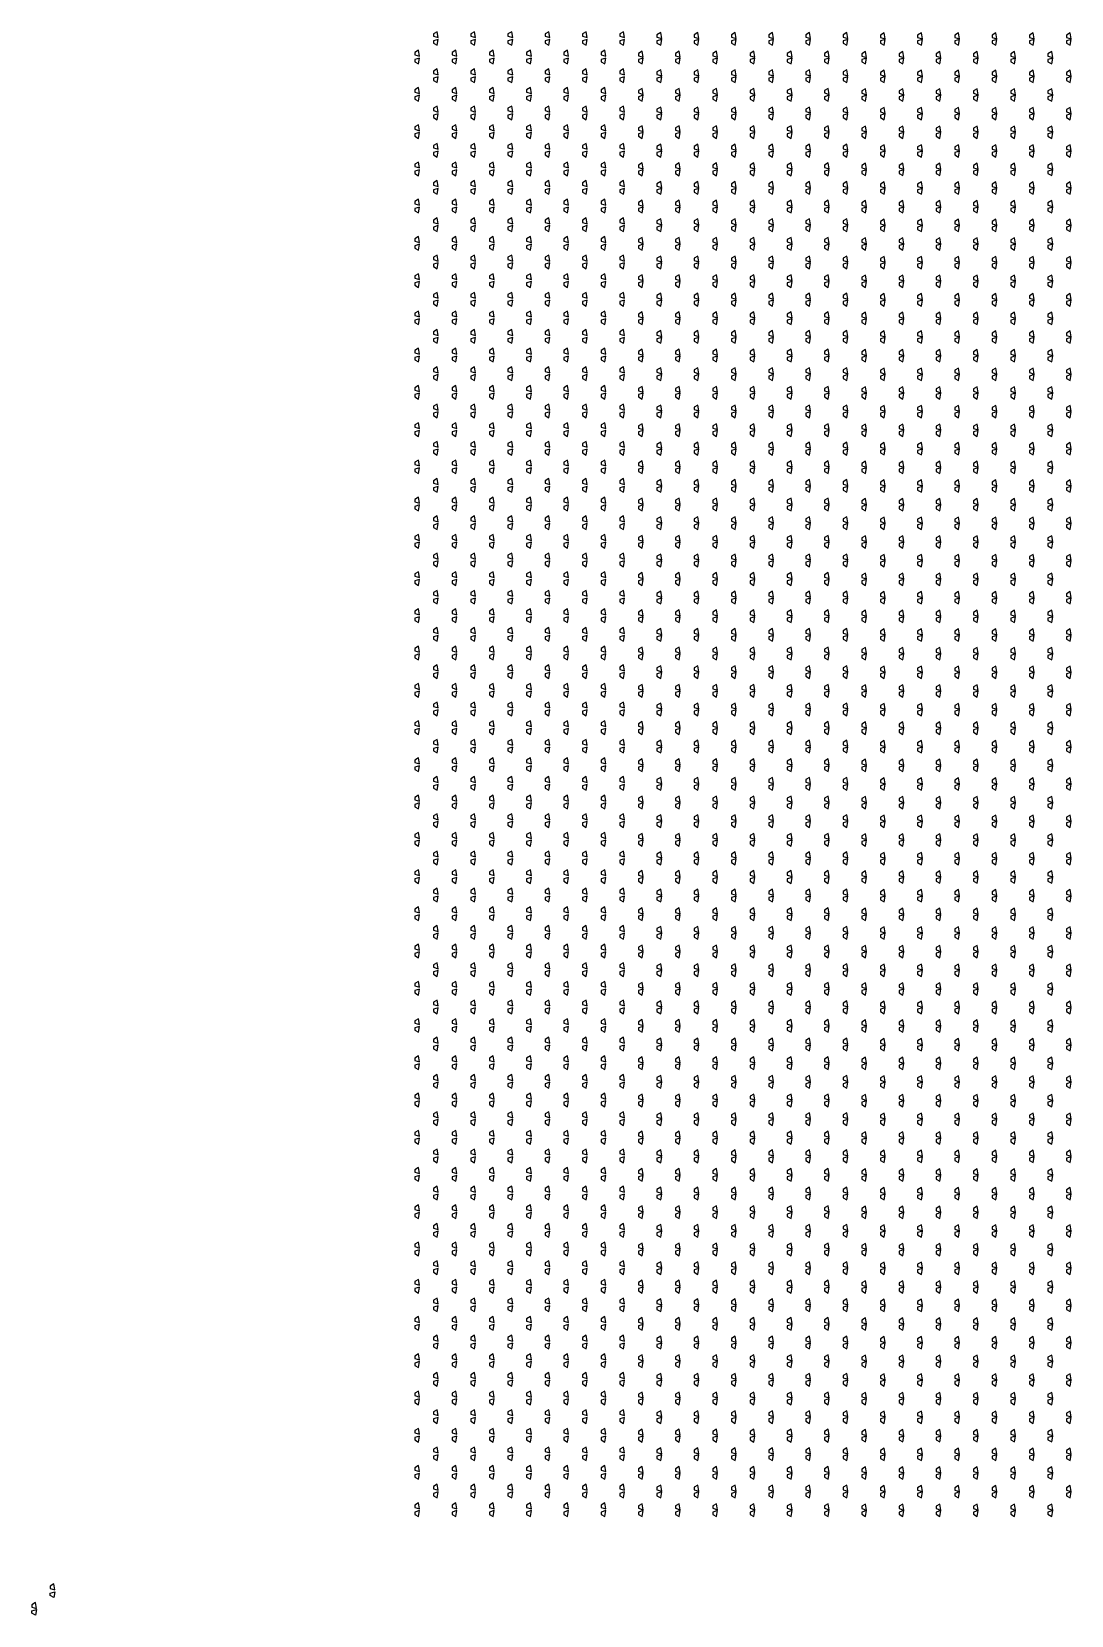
# Model space of a CAD drawing. Header units: inches. Extents: x -7 to 19, y -4.3 to 4.2.
# Drawn here: x 13.43 to 19.02, y -4.25 to 4.25 of the extents above.
import ezdxf

# ---------------------------------------------------------------- set-up
doc = ezdxf.new("R2010")
doc.units = ezdxf.units.IN
doc.header["$MEASUREMENT"] = 0

# ---------------------------------------------------------------- blocks, each defined once
blk = doc.blocks.new('*U15')
for points in [[(0.062, 0.055), (0.0567, 0.0866), (0.0367, 0.075), (0.0367, 0.0625)], [(0.062, 0.045), (0.0567, 0.0134), (0.0367, 0.025), (0.0367, 0.0375)], [(-0.0367, -0.045), (-0.042, -0.0134), (-0.062, -0.025), (-0.062, -0.0375)], [(-0.0367, -0.05), (-0.042, -0.0816), (-0.062, -0.07), (-0.062, -0.0575)]]:
    blk.add_lwpolyline(points, close=True)
blk = doc.blocks.new('*U16')
at = {"color": 0, "linetype": 'ByBlock', "lineweight": -2, "transparency": 16777216}
blk.add_blockref('*U15', (0.0941, -0.0981), dxfattribs=at)
blk = doc.blocks.new('*U26')
for points in [[(0.0627, 0.055), (0.0573, 0.0866), (0.0373, 0.075), (0.0373, 0.0625)], [(0.0373, 0.025), (0.0573, 0.0134), (0.0627, 0.045), (0.0373, 0.0375)], [(-0.0373, -0.045), (-0.0427, -0.0134), (-0.0627, -0.025), (-0.0627, -0.0375)], [(-0.0627, -0.075), (-0.0427, -0.0866), (-0.0373, -0.055), (-0.0627, -0.0625)]]:
    blk.add_lwpolyline(points, close=True)
blk = doc.blocks.new('*U27')
at = {"color": 0, "linetype": 'ByBlock', "lineweight": -2, "transparency": 16777216}
for p in [(0, 7.8), (0.2, 7.8), (0.4, 7.8), (0.6, 7.8), (0.8, 7.8), (1, 7.8), (0, 7.6), (0.2, 7.6), (0.4, 7.6), (0.6, 7.6), (0.8, 7.6), (1, 7.6), (0, 7.4), (0.2, 7.4), (0.4, 7.4), (0.6, 7.4), (0.8, 7.4), (1, 7.4), (0, 7.2), (0.2, 7.2), (0.4, 7.2), (0.6, 7.2), (0.8, 7.2), (1, 7.2), (0, 7), (0.2, 7), (0.4, 7), (0.6, 7), (0.8, 7), (1, 7), (0, 6.8), (0.2, 6.8), (0.4, 6.8), (0.6, 6.8), (0.8, 6.8), (1, 6.8), (0, 6.6), (0.2, 6.6), (0.4, 6.6), (0.6, 6.6), (0.8, 6.6), (1, 6.6), (0, 6.4), (0.2, 6.4), (0.4, 6.4), (0.6, 6.4), (0.8, 6.4), (1, 6.4), (0, 6.2), (0.2, 6.2), (0.4, 6.2), (0.6, 6.2), (0.8, 6.2), (1, 6.2), (0, 6), (0.2, 6), (0.4, 6), (0.6, 6), (0.8, 6), (1, 6), (0, 5.8), (0.2, 5.8), (0.4, 5.8), (0.6, 5.8), (0.8, 5.8), (1, 5.8), (0, 5.6), (0.2, 5.6), (0.4, 5.6), (0.6, 5.6), (0.8, 5.6), (1, 5.6), (0, 5.4), (0.2, 5.4), (0.4, 5.4), (0.6, 5.4), (0.8, 5.4), (1, 5.4), (0, 5.2), (0.2, 5.2), (0.4, 5.2), (0.6, 5.2), (0.8, 5.2), (1, 5.2), (0, 5), (0.2, 5), (0.4, 5), (0.6, 5), (0.8, 5), (1, 5), (0, 4.8), (0.2, 4.8), (0.4, 4.8), (0.6, 4.8), (0.8, 4.8), (1, 4.8), (0, 4.6), (0.2, 4.6), (0.4, 4.6), (0.6, 4.6), (0.8, 4.6), (1, 4.6), (0, 4.4), (0.2, 4.4), (0.4, 4.4), (0.6, 4.4), (0.8, 4.4), (1, 4.4), (0, 4.2), (0.2, 4.2), (0.4, 4.2), (0.6, 4.2), (0.8, 4.2), (1, 4.2), (0, 4), (0.2, 4), (0.4, 4), (0.6, 4), (0.8, 4), (1, 4), (0, 3.8), (0.2, 3.8), (0.4, 3.8), (0.6, 3.8), (0.8, 3.8), (1, 3.8), (0, 3.6), (0.2, 3.6), (0.4, 3.6), (0.6, 3.6), (0.8, 3.6), (1, 3.6), (0, 3.4), (0.2, 3.4), (0.4, 3.4), (0.6, 3.4), (0.8, 3.4), (1, 3.4), (0, 3.2), (0.2, 3.2), (0.4, 3.2), (0.6, 3.2), (0.8, 3.2), (1, 3.2), (0, 3), (0.2, 3), (0.4, 3), (0.6, 3), (0.8, 3), (1, 3), (0, 2.8), (0.2, 2.8), (0.4, 2.8), (0.6, 2.8), (0.8, 2.8), (1, 2.8), (0, 2.6), (0.2, 2.6), (0.4, 2.6), (0.6, 2.6), (0.8, 2.6), (1, 2.6), (0, 2.4), (0.2, 2.4), (0.4, 2.4), (0.6, 2.4), (0.8, 2.4), (1, 2.4), (0, 2.2), (0.2, 2.2), (0.4, 2.2), (0.6, 2.2), (0.8, 2.2), (1, 2.2), (0, 2), (0.2, 2), (0.4, 2), (0.6, 2), (0.8, 2), (1, 2), (0, 1.8), (0.2, 1.8), (0.4, 1.8), (0.6, 1.8), (0.8, 1.8), (1, 1.8), (0, 1.6), (0.2, 1.6), (0.4, 1.6), (0.6, 1.6), (0.8, 1.6), (1, 1.6), (0, 1.4), (0.2, 1.4), (0.4, 1.4), (0.6, 1.4), (0.8, 1.4), (1, 1.4), (0, 1.2), (0.2, 1.2), (0.4, 1.2), (0.6, 1.2), (0.8, 1.2), (1, 1.2), (0, 1), (0.2, 1), (0.4, 1), (0.6, 1), (0.8, 1), (1, 1), (0, 0.8), (0.2, 0.8), (0.4, 0.8), (0.6, 0.8), (0.8, 0.8), (1, 0.8), (0, 0.6), (0.2, 0.6), (0.4, 0.6), (0.6, 0.6), (0.8, 0.6), (1, 0.6), (0, 0.4), (0.2, 0.4), (0.4, 0.4), (0.6, 0.4), (0.8, 0.4), (1, 0.4), (0, 0.2), (0.2, 0.2), (0.4, 0.2), (0.6, 0.2), (0.8, 0.2), (1, 0.2), (0, 0), (0.2, 0), (0.4, 0), (0.6, 0), (0.8, 0), (1, 0)]:
    blk.add_blockref('*U26', p, dxfattribs=at)
blk = doc.blocks.new('*U44')
for points in [[(0.1054, 0.1366), (0.1, 0.1683), (0.08, 0.1567), (0.08, 0.1441)], [(0.08, 0.1116), (0.1, 0.1), (0.1054, 0.1316), (0.08, 0.1241)], [(0.0054, 0.0366), (0, 0.0683), (-0.02, 0.0567), (-0.02, 0.0441)], [(-0.02, 0.0116), (0, 0), (0.0054, 0.0316), (-0.02, 0.0241)]]:
    blk.add_lwpolyline(points, close=True)
blk = doc.blocks.new('*U46')
at = {"color": 0, "linetype": 'ByBlock', "lineweight": -2, "transparency": 16777216}
for p in [(0, 7.8), (0.2, 7.8), (0.4, 7.8), (0.6, 7.8), (0.8, 7.8), (1, 7.8), (0, 7.6), (0.2, 7.6), (0.4, 7.6), (0.6, 7.6), (0.8, 7.6), (1, 7.6), (0, 7.4), (0.2, 7.4), (0.4, 7.4), (0.6, 7.4), (0.8, 7.4), (1, 7.4), (0, 7.2), (0.2, 7.2), (0.4, 7.2), (0.6, 7.2), (0.8, 7.2), (1, 7.2), (0, 7), (0.2, 7), (0.4, 7), (0.6, 7), (0.8, 7), (1, 7), (0, 6.8), (0.2, 6.8), (0.4, 6.8), (0.6, 6.8), (0.8, 6.8), (1, 6.8), (0, 6.6), (0.2, 6.6), (0.4, 6.6), (0.6, 6.6), (0.8, 6.6), (1, 6.6), (0, 6.4), (0.2, 6.4), (0.4, 6.4), (0.6, 6.4), (0.8, 6.4), (1, 6.4), (0, 6.2), (0.2, 6.2), (0.4, 6.2), (0.6, 6.2), (0.8, 6.2), (1, 6.2), (0, 6), (0.2, 6), (0.4, 6), (0.6, 6), (0.8, 6), (1, 6), (0, 5.8), (0.2, 5.8), (0.4, 5.8), (0.6, 5.8), (0.8, 5.8), (1, 5.8), (0, 5.6), (0.2, 5.6), (0.4, 5.6), (0.6, 5.6), (0.8, 5.6), (1, 5.6), (0, 5.4), (0.2, 5.4), (0.4, 5.4), (0.6, 5.4), (0.8, 5.4), (1, 5.4), (0, 5.2), (0.2, 5.2), (0.4, 5.2), (0.6, 5.2), (0.8, 5.2), (1, 5.2), (0, 5), (0.2, 5), (0.4, 5), (0.6, 5), (0.8, 5), (1, 5), (0, 4.8), (0.2, 4.8), (0.4, 4.8), (0.6, 4.8), (0.8, 4.8), (1, 4.8), (0, 4.6), (0.2, 4.6), (0.4, 4.6), (0.6, 4.6), (0.8, 4.6), (1, 4.6), (0, 4.4), (0.2, 4.4), (0.4, 4.4), (0.6, 4.4), (0.8, 4.4), (1, 4.4), (0, 4.2), (0.2, 4.2), (0.4, 4.2), (0.6, 4.2), (0.8, 4.2), (1, 4.2), (0, 4), (0.2, 4), (0.4, 4), (0.6, 4), (0.8, 4), (1, 4), (0, 3.8), (0.2, 3.8), (0.4, 3.8), (0.6, 3.8), (0.8, 3.8), (1, 3.8), (0, 3.6), (0.2, 3.6), (0.4, 3.6), (0.6, 3.6), (0.8, 3.6), (1, 3.6), (0, 3.4), (0.2, 3.4), (0.4, 3.4), (0.6, 3.4), (0.8, 3.4), (1, 3.4), (0, 3.2), (0.2, 3.2), (0.4, 3.2), (0.6, 3.2), (0.8, 3.2), (1, 3.2), (0, 3), (0.2, 3), (0.4, 3), (0.6, 3), (0.8, 3), (1, 3), (0, 2.8), (0.2, 2.8), (0.4, 2.8), (0.6, 2.8), (0.8, 2.8), (1, 2.8), (0, 2.6), (0.2, 2.6), (0.4, 2.6), (0.6, 2.6), (0.8, 2.6), (1, 2.6), (0, 2.4), (0.2, 2.4), (0.4, 2.4), (0.6, 2.4), (0.8, 2.4), (1, 2.4), (0, 2.2), (0.2, 2.2), (0.4, 2.2), (0.6, 2.2), (0.8, 2.2), (1, 2.2), (0, 2), (0.2, 2), (0.4, 2), (0.6, 2), (0.8, 2), (1, 2), (0, 1.8), (0.2, 1.8), (0.4, 1.8), (0.6, 1.8), (0.8, 1.8), (1, 1.8), (0, 1.6), (0.2, 1.6), (0.4, 1.6), (0.6, 1.6), (0.8, 1.6), (1, 1.6), (0, 1.4), (0.2, 1.4), (0.4, 1.4), (0.6, 1.4), (0.8, 1.4), (1, 1.4), (0, 1.2), (0.2, 1.2), (0.4, 1.2), (0.6, 1.2), (0.8, 1.2), (1, 1.2), (0, 1), (0.2, 1), (0.4, 1), (0.6, 1), (0.8, 1), (1, 1), (0, 0.8), (0.2, 0.8), (0.4, 0.8), (0.6, 0.8), (0.8, 0.8), (1, 0.8), (0, 0.6), (0.2, 0.6), (0.4, 0.6), (0.6, 0.6), (0.8, 0.6), (1, 0.6), (0, 0.4), (0.2, 0.4), (0.4, 0.4), (0.6, 0.4), (0.8, 0.4), (1, 0.4), (0, 0.2), (0.2, 0.2), (0.4, 0.2), (0.6, 0.2), (0.8, 0.2), (1, 0.2), (0, 0), (0.2, 0), (0.4, 0), (0.6, 0), (0.8, 0), (1, 0)]:
    blk.add_blockref('*U44', p, dxfattribs=at)
blk = doc.blocks.new('*U51')
for points in [[(0.08, 0.1421), (0.1054, 0.1346), (0.1, 0.1663), (0.08, 0.1547)], [(0.08, 0.1116), (0.1, 0.1), (0.1054, 0.1316), (0.08, 0.1241)], [(-0.02, 0.0421), (0.0054, 0.0346), (0, 0.0663), (-0.02, 0.0547)], [(-0.02, 0.0116), (0, 0), (0.0054, 0.0316), (-0.02, 0.0241)]]:
    blk.add_lwpolyline(points, close=True)
blk = doc.blocks.new('*U53')
at = {"color": 0, "linetype": 'ByBlock', "lineweight": -2, "transparency": 16777216}
for p in [(0, 7.8), (0.2, 7.8), (0.4, 7.8), (0.6, 7.8), (0.8, 7.8), (1, 7.8), (0, 7.6), (0.2, 7.6), (0.4, 7.6), (0.6, 7.6), (0.8, 7.6), (1, 7.6), (0, 7.4), (0.2, 7.4), (0.4, 7.4), (0.6, 7.4), (0.8, 7.4), (1, 7.4), (0, 7.2), (0.2, 7.2), (0.4, 7.2), (0.6, 7.2), (0.8, 7.2), (1, 7.2), (0, 7), (0.2, 7), (0.4, 7), (0.6, 7), (0.8, 7), (1, 7), (0, 6.8), (0.2, 6.8), (0.4, 6.8), (0.6, 6.8), (0.8, 6.8), (1, 6.8), (0, 6.6), (0.2, 6.6), (0.4, 6.6), (0.6, 6.6), (0.8, 6.6), (1, 6.6), (0, 6.4), (0.2, 6.4), (0.4, 6.4), (0.6, 6.4), (0.8, 6.4), (1, 6.4), (0, 6.2), (0.2, 6.2), (0.4, 6.2), (0.6, 6.2), (0.8, 6.2), (1, 6.2), (0, 6), (0.2, 6), (0.4, 6), (0.6, 6), (0.8, 6), (1, 6), (0, 5.8), (0.2, 5.8), (0.4, 5.8), (0.6, 5.8), (0.8, 5.8), (1, 5.8), (0, 5.6), (0.2, 5.6), (0.4, 5.6), (0.6, 5.6), (0.8, 5.6), (1, 5.6), (0, 5.4), (0.2, 5.4), (0.4, 5.4), (0.6, 5.4), (0.8, 5.4), (1, 5.4), (0, 5.2), (0.2, 5.2), (0.4, 5.2), (0.6, 5.2), (0.8, 5.2), (1, 5.2), (0, 5), (0.2, 5), (0.4, 5), (0.6, 5), (0.8, 5), (1, 5), (0, 4.8), (0.2, 4.8), (0.4, 4.8), (0.6, 4.8), (0.8, 4.8), (1, 4.8), (0, 4.6), (0.2, 4.6), (0.4, 4.6), (0.6, 4.6), (0.8, 4.6), (1, 4.6), (0, 4.4), (0.2, 4.4), (0.4, 4.4), (0.6, 4.4), (0.8, 4.4), (1, 4.4), (0, 4.2), (0.2, 4.2), (0.4, 4.2), (0.6, 4.2), (0.8, 4.2), (1, 4.2), (0, 4), (0.2, 4), (0.4, 4), (0.6, 4), (0.8, 4), (1, 4), (0, 3.8), (0.2, 3.8), (0.4, 3.8), (0.6, 3.8), (0.8, 3.8), (1, 3.8), (0, 3.6), (0.2, 3.6), (0.4, 3.6), (0.6, 3.6), (0.8, 3.6), (1, 3.6), (0, 3.4), (0.2, 3.4), (0.4, 3.4), (0.6, 3.4), (0.8, 3.4), (1, 3.4), (0, 3.2), (0.2, 3.2), (0.4, 3.2), (0.6, 3.2), (0.8, 3.2), (1, 3.2), (0, 3), (0.2, 3), (0.4, 3), (0.6, 3), (0.8, 3), (1, 3), (0, 2.8), (0.2, 2.8), (0.4, 2.8), (0.6, 2.8), (0.8, 2.8), (1, 2.8), (0, 2.6), (0.2, 2.6), (0.4, 2.6), (0.6, 2.6), (0.8, 2.6), (1, 2.6), (0, 2.4), (0.2, 2.4), (0.4, 2.4), (0.6, 2.4), (0.8, 2.4), (1, 2.4), (0, 2.2), (0.2, 2.2), (0.4, 2.2), (0.6, 2.2), (0.8, 2.2), (1, 2.2), (0, 2), (0.2, 2), (0.4, 2), (0.6, 2), (0.8, 2), (1, 2), (0, 1.8), (0.2, 1.8), (0.4, 1.8), (0.6, 1.8), (0.8, 1.8), (1, 1.8), (0, 1.6), (0.2, 1.6), (0.4, 1.6), (0.6, 1.6), (0.8, 1.6), (1, 1.6), (0, 1.4), (0.2, 1.4), (0.4, 1.4), (0.6, 1.4), (0.8, 1.4), (1, 1.4), (0, 1.2), (0.2, 1.2), (0.4, 1.2), (0.6, 1.2), (0.8, 1.2), (1, 1.2), (0, 1), (0.2, 1), (0.4, 1), (0.6, 1), (0.8, 1), (1, 1), (0, 0.8), (0.2, 0.8), (0.4, 0.8), (0.6, 0.8), (0.8, 0.8), (1, 0.8), (0, 0.6), (0.2, 0.6), (0.4, 0.6), (0.6, 0.6), (0.8, 0.6), (1, 0.6), (0, 0.4), (0.2, 0.4), (0.4, 0.4), (0.6, 0.4), (0.8, 0.4), (1, 0.4), (0, 0.2), (0.2, 0.2), (0.4, 0.2), (0.6, 0.2), (0.8, 0.2), (1, 0.2), (0, 0), (0.2, 0), (0.4, 0), (0.6, 0), (0.8, 0), (1, 0)]:
    blk.add_blockref('*U51', p, dxfattribs=at)

msp = doc.modelspace()

# ---------------------------------------------------------------- block references
for name, p in [('*U27', (15.554, -3.6367)), ('*U46', (16.7113, -3.7233)), ('*U53', (17.9113, -3.7232)), ('*U16', (13.4011, -4.0742))]:
    msp.add_blockref(name, p)

doc.saveas('drawing.dxf')
